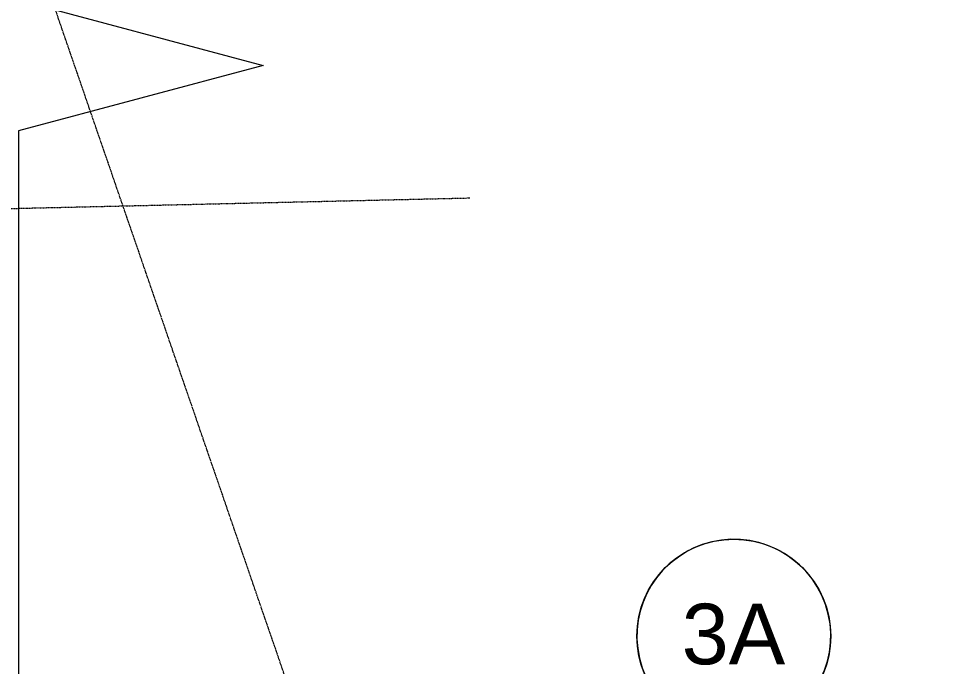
# Model space of a CAD drawing. Header units: millimetres. Extents: x -2479188 to -2300024, y 3874558 to 4053369.
# Drawn here: x -2343541 to -2335875, y 3994635 to 3999982 of the extents above; entities that cross this region are included whole.
import ezdxf

# ---------------------------------------------------------------- set-up
doc = ezdxf.new("R2010")
doc.units = ezdxf.units.MM
doc.linetypes.add('Dash Tight', pattern=[1.2, 0.6, -0.6])
doc.linetypes.add('Grid Line', pattern=[21, 12, -3, 3, -3])
for name, color, linetype, lineweight in [('A-ANNO-DIMS', 211, 'Continuous', 5), ('A-ANNO-DIMS-200', 211, 'Continuous', 5), ('A-DETL', 90, 'Continuous', 18), ('S-GRID', 1, 'Continuous', 5), ('S-GRID-IDEN', 1, 'Continuous', 5)]:
    doc.layers.add(name, color=color, linetype=linetype, lineweight=lineweight)
doc.styles.add('Arial', font='arial.ttf', dxfattribs={"height": 500})
doc.dimstyles.new('2_5-Diagonal-_deg_-Decimal_O', dxfattribs={"dimscale": 304.8, "dimtxt": 510.1297, "dimasz": 0.984252, "dimexe": 0.656168, "dimexo": 0.0625, "dimgap": 0.984252, "dimtad": 1, "dimdec": 0, "dimzin": 0, "dimdsep": 46, "dimtxsty": 'Arial', "dimblk1": 'OBLIQUE', "dimblk2": 'OBLIQUE', "dimsah": 1, "dimcen": 0.09, "dimdle": 0.656168, "dimazin": 0, "dimtfac": 1, "dimtdec": 4, "dimtix": 1, "dimtmove": 0, "dimatfit": 3, "dimfxl": 3.28084, "dimfxlon": 1, "dimtvp": 1, "dimtfill": 1, "dimtolj": 1, "dimtzin": 0, "dimlwd": 15, "dimlwe": 15, "dimarcsym": 2})

# ---------------------------------------------------------------- blocks, each defined once
blk = doc.blocks.new('Grid - A1-203820-GA - Part A 6m')
at = {"layer": 'S-GRID-IDEN'}
blk.add_circle((0, 0), 4, dxfattribs=at)
for start, end in [(360, 180), (180, 360)]:
    blk.add_arc((0, 0), 4, start, end, dxfattribs=at)
blk = doc.blocks.new('DIMBLOCK1-GA - Part A 6m')
at = {"layer": 'A-ANNO-DIMS-200', "lineweight": 15}
for p, q in [((-2349275, 4050158.5), (-2349545.1, 4051121.4)), ((-2349275, 4050158.5), (-2349171.1, 4050343.4)), ((-2349275, 4050158.5), (-2349378.9, 4049973.6)), ((-2349275, 4050158.5), (-2349275, 4050158.5)), ((-2349275, 4050158.5), (-2349221, 4049965.9)), ((-2359400.9, 4046998.1), (-2359726.5, 4047943.6)), ((-2359400.9, 4046998.1), (-2359307.9, 4047188.7)), ((-2359400.9, 4046998.1), (-2359493.9, 4046807.4)), ((-2359400.9, 4046998.1), (-2359335.8, 4046809))]:
    blk.add_line(p, q, dxfattribs=at)
for start, end in [(105.604575, 109.06324), (105.667407, 109.000407)]:
    blk.add_arc((-2300023.8, 3874558.4), 182376.2, start, end, dxfattribs=at)
at = {"layer": 'A-ANNO-DIMS-200', "color": 0, "lineweight": 15, "insert": (-2355422.9, 4049314.8), "char_height": 500, "width": 1958.898, "attachment_point": 1, "rotation": 17.33391, "line_spacing_factor": 0.941778, "style": 'Arial', "bg_fill": 3, "box_fill_scale": 1.25, "bg_fill_color": 256, "bg_fill_true_color": 13158600, "bg_fill_transparency": 0}
blk.add_mtext('3.33°', dxfattribs=at)
blk = doc.blocks.new('_Oblique')
at = {"color": 0, "linetype": 'ByBlock', "lineweight": -2}
blk.add_line((-0.5, -0.5), (0.5, 0.5), dxfattribs=at)

msp = doc.modelspace()

# ---------------------------------------------------------------- linework, layer by layer
at = {"layer": 'A-DETL', "lineweight": 15}
for p, q in [((-2345558.5, 4000676.9), (-2341523.6, 3999595.8)), ((-2341523.6, 3999595.8), (-2343541, 3999055.2)), ((-2343541, 3999055.2), (-2343541, 3945451.2))]:
    msp.add_line(p, q, dxfattribs=at)
at = {"layer": 'A-DETL', "linetype": 'Dash Tight', "lineweight": 5}
for p, q in [((-2343541, 3998416.2), (-2339817, 3998501.9)), ((-2457882.9, 3995785), (-2343541, 3998416.2))]:
    msp.add_line(p, q, dxfattribs=at)
at = {"layer": 'S-GRID', "linetype": 'Grid Line'}
msp.add_line((-2337022.9, 3982009), (-2359990.1, 4048709.2), dxfattribs=at)

# ---------------------------------------------------------------- block references
at = {"layer": 'S-GRID-IDEN', "xscale": 199.9999999999999, "yscale": 199.9999999999999, "zscale": 199.9999999999999, "rotation": 109.0004071202155}
msp.add_blockref('Grid - A1-203820-GA - Part A 6m', (-2337637.3, 3994884.9), dxfattribs=at)

# ---------------------------------------------------------------- texts
at = {"layer": 'S-GRID-IDEN', "insert": (-2338068, 3995152.6), "char_height": 500, "width": 1026.16, "attachment_point": 1, "style": 'Arial'}
msp.add_mtext('3A', dxfattribs=at)

# ---------------------------------------------------------------- next in the draw order: dimensions: what is measured, and where the dimension line sits
at = {"layer": 'A-ANNO-DIMS', "lineweight": 15}
dim = msp.add_angular_dim_3p(base=(-2352670.5, 4049170.5), center=(-2300023.8, 3874558.4), p1=(-2349545.1, 4051121.4), p2=(-2359726.5, 4047943.6), dimstyle='2_5-Diagonal-_deg_-Decimal_O', override={"dimpost": '<>', "dimfxl": 10665.823406}, dxfattribs=at)
dim.commit()
dim.dimension.update_dxf_attribs({"geometry": 'DIMBLOCK1-GA - Part A 6m', "text_midpoint": (-2354526.4, 4049182.2)})

doc.saveas('drawing.dxf')
